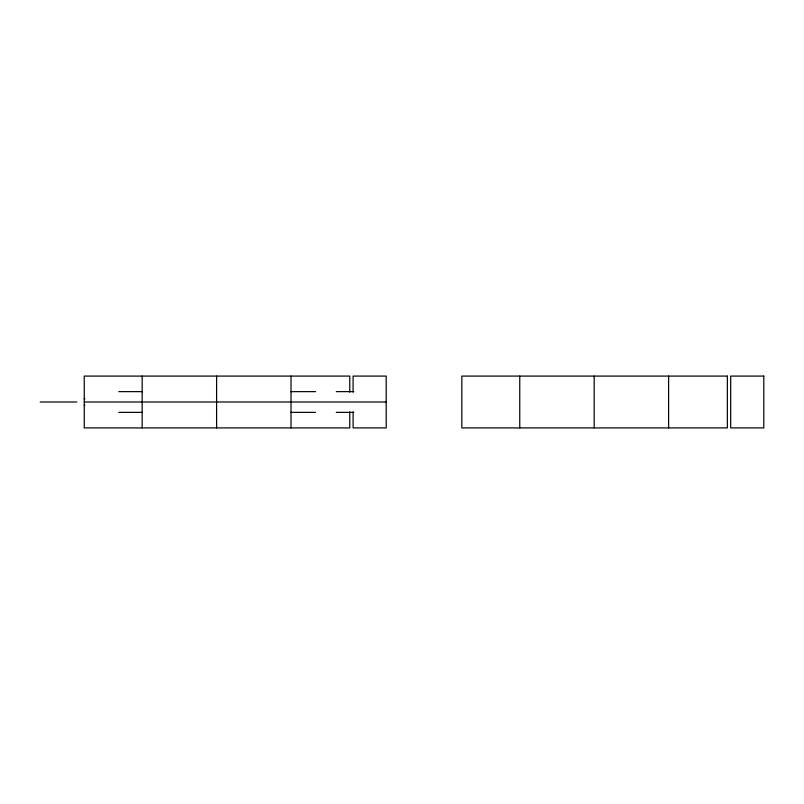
<?xml version="1.0" encoding="UTF-8"?>
<svg xmlns="http://www.w3.org/2000/svg" width="804" height="804" viewBox="0 0 804 804"><rect width="100%" height="100%" fill="white"/><g stroke="black" fill="none" stroke-linecap="round" stroke-linejoin="round"><path stroke-width="1.21" d="M118.801 391.638L142.509 391.638M290.857 391.638L315.5 391.638M336.283 391.638L353.83 391.638M84.249 398.854L84.933 398.854M40.2 402L76.862 402M84.249 402L386.211 402M84.249 405.146L84.933 405.146M118.801 412.362L142.509 412.362M290.857 412.362L315.5 412.362M336.283 412.362L353.83 412.362M668.606 376.091L668.606 427.909M594.176 376.091L594.176 427.909M519.756 376.091L519.756 427.909M353.097 392.131L353.097 376.091L386.211 376.091L386.211 427.909L353.097 427.909L353.097 411.869M349.77 392.131L349.78 376.091L84.249 376.091L84.249 427.909L349.78 427.909L349.77 411.869M291.018 376.091L291.018 427.909M216.598 376.091L216.598 427.909M142.167 376.091L142.167 427.909M727.359 376.091L461.838 376.091L461.838 427.909L727.359 427.909L727.359 376.091M763.8 376.091L730.685 376.091L730.685 427.909L763.8 427.909L763.8 376.091"/></g></svg>
